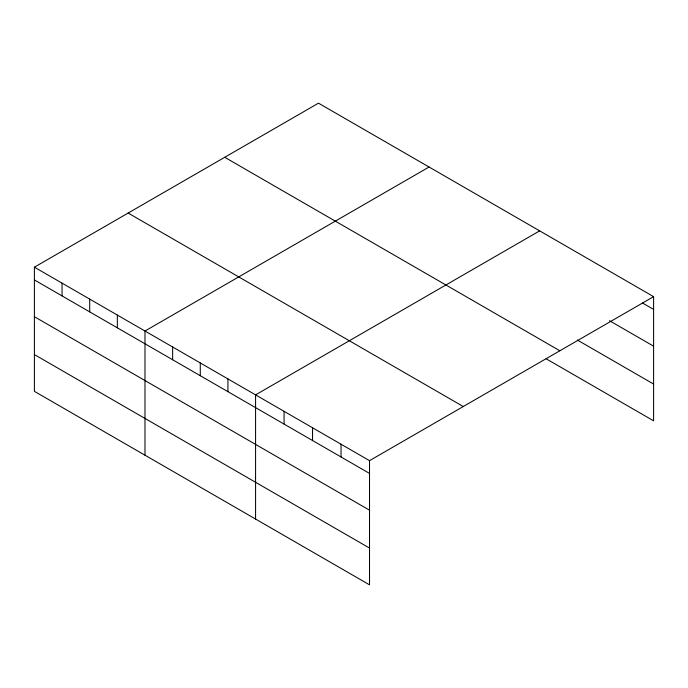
<?xml version="1.0" encoding="UTF-8"?>
<svg xmlns="http://www.w3.org/2000/svg" width="688" height="688" viewBox="0 0 688 688"><rect width="100%" height="100%" fill="white"/><g stroke="black" fill="none" stroke-linecap="round" stroke-linejoin="round"><path stroke-width="1.03" d="M369.516 510.186L369.516 460.659L34.4 267.176L34.4 391.352L369.516 584.834L369.516 510.186L34.4 316.704M546.091 358.749L653.6 420.824L653.6 296.648L318.484 103.166L34.4 267.176M429.071 167.012L144.987 331.031L144.987 455.207M539.659 230.858L255.575 394.878L255.575 519.053M369.516 460.659L653.6 296.648M642.575 303.038L653.6 309.402M609.491 320.703L653.6 346.167M577.335 340.018L653.6 384.05M224.735 157.294L559.851 350.768M128.149 213.056L463.265 406.531M34.4 279.939L369.516 473.413M34.4 354.587L369.516 548.069M341.033 444.216L341.033 456.97M312.55 427.764L312.55 440.526M284.067 411.321L284.067 424.083M227.934 378.916L227.934 391.67M200.285 362.954L200.285 375.708M172.636 346.993L172.636 359.747M117.338 315.07L117.338 327.823M89.698 299.108L89.698 311.862M62.049 283.138L62.049 295.9"/></g></svg>
